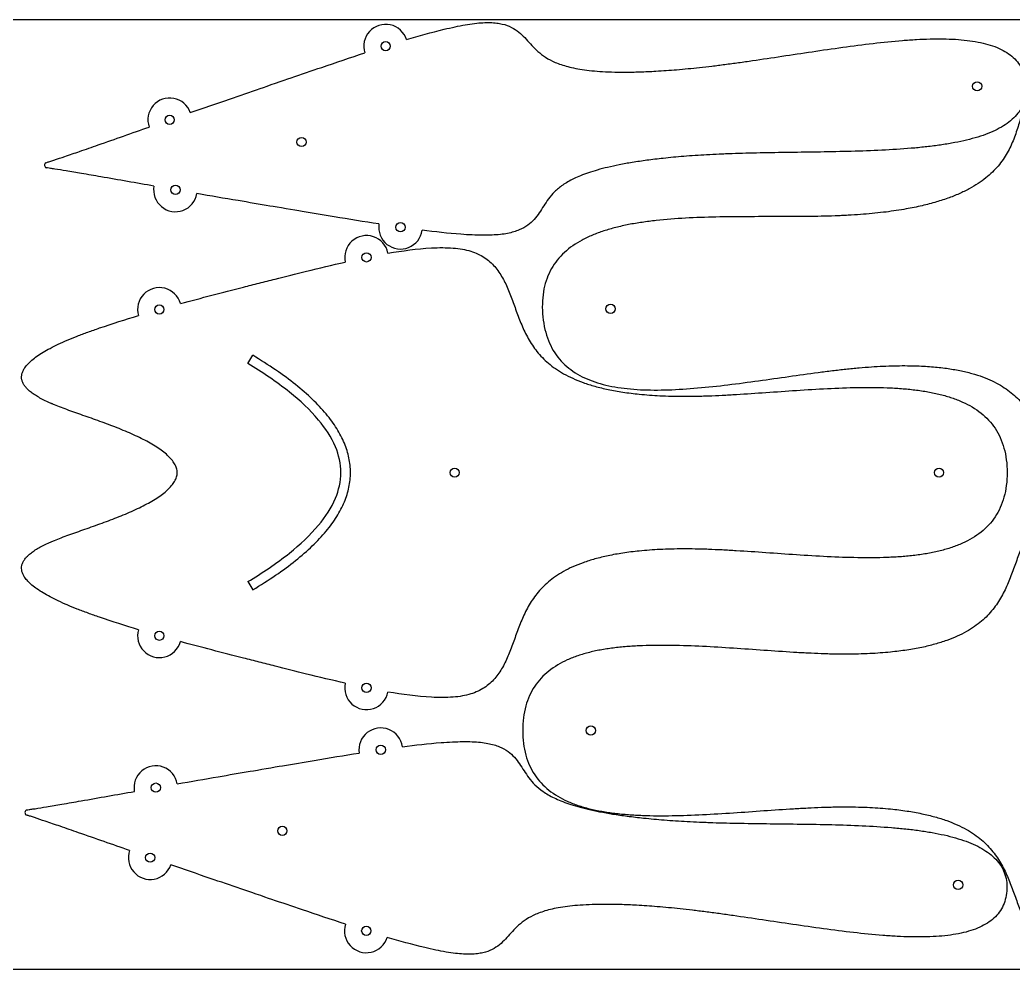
# Model space of a CAD drawing. Header units: inches. Extents: x 132 to 1257, y -131 to 658.
# Drawn here: x 952.8 to 1015.6, y 169.4 to 229.4 of the extents above; entities that cross this region are included whole.
import ezdxf

# ---------------------------------------------------------------- set-up
doc = ezdxf.new("R2010")
doc.units = ezdxf.units.IN
doc.header["$MEASUREMENT"] = 0
doc.layers.add('Default', color=7, linetype='Continuous', true_color=0x000000)

msp = doc.modelspace()

# ---------------------------------------------------------------- linework, layer by layer
for p, q in [((967.193, 207.707), (967.506, 208.23)), ((967.193, 193.923), (967.506, 193.4))]:
    msp.add_line(p, q)
for centre in [(975.905, 227.769), (1013.306, 225.232), (962.256, 223.113), (970.592, 221.708), (962.62, 218.686), (976.848, 216.325), (974.698, 214.417), (961.603, 211.127), (990.126, 211.165), (980.272, 200.815), (1010.892, 200.815), (961.603, 190.503), (974.698, 187.212), (988.879, 184.512), (975.599, 183.297), (961.377, 180.905), (969.377, 178.173), (961.022, 176.477), (1012.099, 174.756), (974.682, 171.85)]:
    msp.add_circle(centre, 0.291)
for centre, radius, start, end in [((975.905, 227.769), 1.38, 17.38027, 197.93616), ((962.256, 223.113), 1.38, 19.25318, 199.34667), ((954.535, 220.245), 0.19, 125.89518, 242.47182), ((962.62, 218.686), 1.38, 170.06704, 350.1603), ((976.848, 216.325), 1.38, 171.47726, 352.03194), ((974.698, 214.417), 1.38, 11.37659, 192.19126), ((961.603, 211.127), 1.38, 15.52631, 196.16113), ((961.603, 190.503), 1.38, 163.83797, 344.4737), ((974.698, 187.212), 1.38, 167.80872, 348.61942), ((975.599, 183.297), 1.38, 8.09134, 188.64723), ((961.377, 180.905), 1.38, 9.96424, 190.05774), ((953.295, 179.32), 0.19, 116.60624, 233.18289), ((961.022, 176.477), 1.38, 160.7781, 340.87137), ((974.682, 171.85), 1.38, 162.18833, 342.74301)]:
    msp.add_arc(centre, radius, start, end)
for points, knots in [([(977.222, 228.182), (978.012, 228.413), (978.802, 228.64), (979.832, 228.89), (980.065, 228.944), (980.514, 229.039), (980.729, 229.081), (981.14, 229.152), (981.337, 229.182), (981.708, 229.227), (981.882, 229.244), (982.212, 229.262), (982.366, 229.265), (982.656, 229.257), (982.792, 229.247), (983.046, 229.216), (983.164, 229.196), (983.485, 229.12), (983.679, 229.052), (984.03, 228.875), (984.18, 228.777), (984.459, 228.552), (984.583, 228.432), (984.822, 228.182), (984.94, 228.049), (985.179, 227.787), (985.3, 227.658), (985.574, 227.396), (985.721, 227.273), (986.064, 227.03), (986.254, 226.919), (986.57, 226.768), (986.687, 226.718), (986.937, 226.623), (987.07, 226.578), (987.357, 226.493), (987.509, 226.454), (987.835, 226.38), (988.009, 226.347), (988.379, 226.286), (988.576, 226.259), (988.995, 226.212), (989.217, 226.192), (989.69, 226.159), (989.94, 226.148), (990.469, 226.131), (990.749, 226.128), (991.34, 226.129), (991.652, 226.134), (992.309, 226.155), (992.654, 226.171), (993.434, 226.215), (993.868, 226.246), (994.786, 226.323), (995.269, 226.37), (996.013, 226.451), (996.274, 226.481), (996.602, 226.52), (996.669, 226.528), (996.805, 226.545), (996.873, 226.553), (997.08, 226.579), (997.219, 226.597), (997.644, 226.653), (997.93, 226.692), (998.513, 226.773), (998.81, 226.815), (999.724, 226.947), (1000.341, 227.04), (1001.597, 227.229), (1002.234, 227.326), (1003.517, 227.516), (1004.162, 227.61), (1005.442, 227.787), (1006.085, 227.87), (1007.336, 228.016), (1007.958, 228.08), (1008.871, 228.153), (1009.168, 228.173), (1009.751, 228.206), (1010.038, 228.218), (1010.6, 228.232), (1010.874, 228.234), (1011.411, 228.227), (1011.672, 228.218), (1012.179, 228.187), (1012.426, 228.166), (1012.901, 228.11), (1013.131, 228.075), (1013.57, 227.99), (1013.781, 227.941), (1014.182, 227.825), (1014.373, 227.76), (1014.732, 227.612), (1014.901, 227.53), (1015.214, 227.346), (1015.359, 227.246), (1015.754, 226.916), (1015.968, 226.659), (1016.203, 226.205), (1016.265, 226.046), (1016.361, 225.705), (1016.391, 225.525), (1016.406, 225.343), (1016.421, 225.161), (1016.42, 224.978), (1016.382, 224.626), (1016.347, 224.459), (1016.189, 223.972), (1016.02, 223.684), (1015.684, 223.294), (1015.557, 223.172), (1015.278, 222.939), (1015.125, 222.83), (1014.795, 222.625), (1014.617, 222.529), (1014.241, 222.35), (1014.04, 222.267), (1013.621, 222.111), (1013.399, 222.039), (1012.94, 221.906), (1012.7, 221.845), (1012.205, 221.732), (1011.948, 221.68), (1011.42, 221.586), (1011.149, 221.543), (1010.592, 221.465), (1010.308, 221.43), (1009.726, 221.366), (1009.43, 221.338), (1008.517, 221.261), (1007.893, 221.222), (1006.635, 221.161), (1005.987, 221.138), (1004.695, 221.103), (1004.043, 221.09), (1002.747, 221.069), (1002.101, 221.06), (1000.832, 221.041), (1000.208, 221.031), (999.284, 221.012), (998.985, 221.006), (998.396, 220.99), (998.107, 220.982), (997.679, 220.967), (997.539, 220.962), (997.331, 220.953), (997.262, 220.951), (997.126, 220.945), (997.058, 220.942), (996.728, 220.927), (996.465, 220.914), (995.718, 220.872), (995.234, 220.839), (994.316, 220.765), (993.883, 220.725), (993.107, 220.641), (992.763, 220.6), (992.112, 220.513), (991.804, 220.467), (991.221, 220.372), (990.946, 220.323), (990.426, 220.22), (990.182, 220.167), (989.721, 220.058), (989.505, 220.002), (989.1, 219.887), (988.91, 219.828), (988.555, 219.707), (988.389, 219.646), (988.079, 219.52), (987.935, 219.456), (987.667, 219.326), (987.543, 219.26), (987.312, 219.125), (987.205, 219.057), (986.918, 218.856), (986.748, 218.716), (986.45, 218.42), (986.325, 218.274), (986.097, 217.971), (985.999, 217.824), (985.807, 217.526), (985.712, 217.376), (985.517, 217.09), (985.414, 216.952), (985.176, 216.685), (985.044, 216.563), (984.727, 216.331), (984.547, 216.232), (984.243, 216.105), (984.13, 216.066), (983.884, 215.993), (983.752, 215.962), (983.468, 215.906), (983.315, 215.884), (982.987, 215.848), (982.812, 215.836), (982.439, 215.819), (982.24, 215.817), (981.823, 215.82), (981.604, 215.826), (981.146, 215.846), (980.908, 215.861), (979.849, 215.939), (979.033, 216.034), (978.214, 216.133)], [24.857342, 24.857342, 24.857342, 24.857342, 29.158688, 29.158688, 30.41225, 30.41225, 31.561069, 31.561069, 32.595924, 32.595924, 33.516778, 33.516778, 34.323307, 34.323307, 35.032923, 35.032923, 35.663766, 35.663766, 36.755061, 36.755061, 37.714443, 37.714443, 38.624588, 38.624588, 39.527778, 39.527778, 40.483933, 40.483933, 41.512699, 41.512699, 42.68076, 42.68076, 43.345317, 43.345317, 44.083156, 44.083156, 44.908191, 44.908191, 45.834319, 45.834319, 46.875239, 46.875239, 48.044389, 48.044389, 49.354943, 49.354943, 50.819838, 50.819838, 52.451833, 52.451833, 54.263559, 54.263559, 56.543259, 56.543259, 59.086711, 59.086711, 60.462921, 60.462921, 60.818246, 60.818246, 61.178095, 61.178095, 61.910814, 61.910814, 63.424249, 63.424249, 64.993802, 64.993802, 68.263312, 68.263312, 71.642871, 71.642871, 75.055692, 75.055692, 78.413172, 78.413172, 81.652586, 81.652586, 83.211303, 83.211303, 84.714298, 84.714298, 86.153912, 86.153912, 87.523384, 87.523384, 88.814374, 88.814374, 90.025513, 90.025513, 91.155448, 91.155448, 92.206305, 92.206305, 93.185012, 93.185012, 94.104797, 94.104797, 95.870553, 95.870553, 96.762228, 96.762228, 97.712362, 97.712362, 97.712362, 98.73164, 98.73164, 99.688202, 99.688202, 101.582487, 101.582487, 102.569253, 102.569253, 103.619253, 103.619253, 104.746674, 104.746674, 105.958947, 105.958947, 107.258348, 107.258348, 108.64342, 108.64342, 110.11269, 110.11269, 111.65721, 111.65721, 113.269718, 113.269718, 114.941997, 114.941997, 118.41737, 118.41737, 122.019323, 122.019323, 125.680548, 125.680548, 129.30596, 129.30596, 132.813158, 132.813158, 134.496745, 134.496745, 136.120082, 136.120082, 136.905986, 136.905986, 137.291949, 137.291949, 137.673057, 137.673057, 139.149113, 139.149113, 141.877046, 141.877046, 144.322033, 144.322033, 146.264394, 146.264394, 148.014088, 148.014088, 149.584656, 149.584656, 150.989771, 150.989771, 152.243305, 152.243305, 153.359377, 153.359377, 154.352394, 154.352394, 155.237043, 155.237043, 156.028217, 156.028217, 156.740833, 156.740833, 157.993411, 157.993411, 159.096651, 159.096651, 160.122032, 160.122032, 161.090602, 161.090602, 162.066623, 162.066623, 163.095376, 163.095376, 164.265458, 164.265458, 164.941779, 164.941779, 165.702513, 165.702513, 166.567103, 166.567103, 167.55423, 167.55423, 168.663593, 168.663593, 169.89517, 169.89517, 171.239074, 171.239074, 175.858108, 175.858108, 175.858108, 175.858108]), ([(963.558, 223.568), (964.386, 223.856), (965.214, 224.143), (966.688, 224.652), (967.333, 224.874), (968.448, 225.258), (969.459, 225.605), (970.575, 225.988), (971.221, 226.21), (972.774, 226.738), (973.682, 227.045), (974.593, 227.345)], [274.267235, 274.267235, 274.267235, 274.267235, 278.858713, 278.858713, 282.431728, 282.431728, 285.036059, 285.036059, 288.610762, 288.610762, 293.630795, 293.630795, 293.630795, 293.630795]), ([(1023.895, 227.477), (1022.963, 227.552), (1022.046, 227.624), (1020.89, 227.603), (1020.653, 227.593), (1020.2, 227.559), (1019.981, 227.535), (1019.57, 227.473), (1019.373, 227.435), (1019.004, 227.342), (1018.832, 227.289), (1018.509, 227.164), (1018.36, 227.095), (1017.951, 226.866), (1017.714, 226.686), (1017.3, 226.264), (1017.13, 226.035), (1016.835, 225.537), (1016.713, 225.271), (1016.497, 224.722), (1016.404, 224.432), (1016.229, 223.85), (1016.145, 223.545), (1015.973, 222.946), (1015.883, 222.643), (1015.729, 222.194), (1015.675, 222.044), (1015.557, 221.748), (1015.494, 221.601), (1015.286, 221.16), (1015.127, 220.877), (1014.742, 220.32), (1014.52, 220.057), (1014.137, 219.682), (1013.997, 219.558), (1013.694, 219.315), (1013.532, 219.198), (1013.182, 218.967), (1012.996, 218.857), (1012.595, 218.641), (1012.383, 218.537), (1011.927, 218.337), (1011.685, 218.241), (1011.17, 218.057), (1010.897, 217.971), (1010.318, 217.805), (1010.011, 217.728), (1009.363, 217.582), (1009.022, 217.515), (1008.248, 217.381), (1007.816, 217.319), (1006.901, 217.209), (1006.417, 217.163), (1005.671, 217.107), (1005.409, 217.091), (1005.079, 217.073), (1005.011, 217.07), (1004.875, 217.063), (1004.806, 217.06), (1004.598, 217.051), (1004.458, 217.045), (1004.03, 217.031), (1003.741, 217.023), (1003.153, 217.011), (1002.853, 217.006), (1001.93, 216.996), (1001.305, 216.995), (1000.036, 216.993), (999.391, 216.993), (998.096, 216.987), (997.44, 216.981), (996.151, 216.953), (995.503, 216.931), (994.246, 216.862), (993.622, 216.815), (992.711, 216.715), (992.416, 216.677), (991.836, 216.592), (991.552, 216.544), (990.997, 216.436), (990.726, 216.376), (990.201, 216.243), (989.945, 216.17), (989.452, 216.009), (989.213, 215.922), (988.756, 215.73), (988.537, 215.626), (987.923, 215.295), (987.545, 215.037), (986.885, 214.428), (986.61, 214.09), (986.281, 213.511), (986.187, 213.308), (986.027, 212.878), (985.964, 212.653), (985.867, 212.177), (985.837, 211.928), (985.807, 211.405), (985.811, 211.132), (985.831, 210.86), (985.85, 210.588), (985.885, 210.317), (985.988, 209.803), (986.054, 209.561), (986.217, 209.103), (986.311, 208.889), (986.53, 208.486), (986.652, 208.298), (987.059, 207.772), (987.38, 207.476), (988.119, 206.967), (988.531, 206.765), (989.185, 206.524), (989.417, 206.452), (989.897, 206.327), (990.145, 206.274), (990.656, 206.185), (990.92, 206.149), (991.459, 206.092), (991.736, 206.071), (992.3, 206.043), (992.588, 206.036), (993.175, 206.033), (993.473, 206.038), (994.389, 206.068), (995.013, 206.11), (996.268, 206.219), (996.912, 206.289), (998.192, 206.444), (998.843, 206.531), (1000.125, 206.708), (1000.764, 206.8), (1002.021, 206.978), (1002.64, 207.065), (1003.555, 207.185), (1003.853, 207.223), (1004.437, 207.295), (1004.723, 207.328), (1005.15, 207.374), (1005.289, 207.388), (1005.496, 207.409), (1005.565, 207.415), (1005.7, 207.428), (1005.768, 207.434), (1006.097, 207.463), (1006.359, 207.484), (1007.105, 207.534), (1007.591, 207.557), (1008.512, 207.578), (1008.949, 207.577), (1009.733, 207.555), (1010.08, 207.537), (1010.743, 207.484), (1011.056, 207.451), (1011.653, 207.368), (1011.935, 207.321), (1012.471, 207.212), (1012.724, 207.152), (1013.203, 207.018), (1013.429, 206.946), (1013.855, 206.788), (1014.055, 206.705), (1014.434, 206.527), (1014.611, 206.434), (1014.945, 206.236), (1015.101, 206.133), (1015.534, 205.816), (1015.791, 205.587), (1016.25, 205.09), (1016.447, 204.833), (1016.716, 204.426), (1016.799, 204.29), (1016.958, 204.013), (1017.033, 203.873), (1017.249, 203.449), (1017.38, 203.163), (1017.635, 202.594), (1017.762, 202.304), (1018.017, 201.753), (1018.151, 201.479), (1018.442, 200.966), (1018.6, 200.72), (1018.962, 200.269), (1019.163, 200.066), (1019.632, 199.707), (1019.892, 199.562), (1020.329, 199.394), (1020.487, 199.346), (1020.824, 199.268), (1021.002, 199.24), (1021.38, 199.2), (1021.58, 199.19), (1021.996, 199.186), (1022.215, 199.194), (1022.668, 199.224), (1022.905, 199.248), (1024.053, 199.391), (1024.951, 199.591), (1025.864, 199.798)], [21.337342, 21.337342, 21.337342, 21.337342, 25.86095, 25.86095, 27.024377, 27.024377, 28.094974, 28.094974, 29.071677, 29.071677, 29.962213, 29.962213, 30.77301, 30.77301, 32.260053, 32.260053, 33.67371, 33.67371, 35.104563, 35.104563, 36.584308, 36.584308, 38.101893, 38.101893, 39.660469, 39.660469, 40.445242, 40.445242, 41.234722, 41.234722, 42.850267, 42.850267, 44.567839, 44.567839, 45.49247, 45.49247, 46.482904, 46.482904, 47.555118, 47.555118, 48.725326, 48.725326, 50.009599, 50.009599, 51.423651, 51.423651, 52.982756, 52.982756, 54.701765, 54.701765, 56.853028, 56.853028, 59.247783, 59.247783, 60.543482, 60.543482, 60.877972, 60.877972, 61.21672, 61.21672, 61.9065, 61.9065, 63.331446, 63.331446, 64.809526, 64.809526, 67.885859, 67.885859, 71.069526, 71.069526, 74.272082, 74.272082, 77.43257, 77.43257, 80.482127, 80.482127, 81.952401, 81.952401, 83.373619, 83.373619, 84.740774, 84.740774, 86.047994, 86.047994, 87.296706, 87.296706, 88.48906, 88.48906, 90.733312, 90.733312, 92.896068, 92.896068, 93.993834, 93.993834, 95.14388, 95.14388, 96.374531, 96.374531, 97.712362, 97.712362, 97.712362, 99.050467, 99.050467, 100.281358, 100.281358, 101.431623, 101.431623, 102.529603, 102.529603, 104.692825, 104.692825, 106.937636, 106.937636, 108.130316, 108.130316, 109.379379, 109.379379, 110.686972, 110.686972, 112.054519, 112.054519, 113.47614, 113.47614, 114.946824, 114.946824, 117.997195, 117.997195, 121.158457, 121.158457, 124.361708, 124.361708, 127.545952, 127.545952, 130.622693, 130.622693, 132.10091, 132.10091, 133.525942, 133.525942, 134.215743, 134.215743, 134.554496, 134.554496, 134.888989, 134.888989, 136.184688, 136.184688, 138.579402, 138.579402, 140.730583, 140.730583, 142.448899, 142.448899, 144.007406, 144.007406, 145.420946, 145.420946, 146.704787, 146.704787, 147.874633, 147.874633, 148.946548, 148.946548, 149.936736, 149.936736, 150.861164, 150.861164, 152.578417, 152.578417, 154.193708, 154.193708, 154.983071, 154.983071, 155.76773, 155.76773, 157.32608, 157.32608, 158.843463, 158.843463, 160.323025, 160.323025, 161.753704, 161.753704, 163.167132, 163.167132, 164.653774, 164.653774, 165.464259, 165.464259, 166.354393, 166.354393, 167.330644, 167.330644, 168.400752, 168.400752, 169.563666, 169.563666, 174.092066, 174.092066, 174.092066, 174.092066]), ([(954.424, 220.399), (954.46, 220.41), (954.559, 220.443), (954.621, 220.463), (954.768, 220.511), (954.851, 220.539), (955.164, 220.642), (955.393, 220.719), (955.934, 220.902), (956.246, 221.009), (956.948, 221.252), (957.338, 221.388), (958.804, 221.9), (959.879, 222.279), (960.954, 222.656)], [256.81519, 256.81519, 256.81519, 256.81519, 257.518589, 257.864776, 257.864776, 258.325382, 258.325382, 259.591051, 259.591051, 261.316806, 261.316806, 263.481115, 263.481115, 269.45013, 269.45013, 269.45013, 269.45013]), ([(961.262, 218.924), (960.14, 219.119), (959.02, 219.318), (957.491, 219.583), (957.084, 219.653), (956.351, 219.777), (956.026, 219.832), (955.462, 219.925), (955.223, 219.963), (954.897, 220.014), (954.81, 220.028), (954.657, 220.051), (954.591, 220.061), (954.526, 220.071)], [206.927277, 206.927277, 206.927277, 206.927277, 213.320682, 213.320682, 215.643483, 215.643483, 217.496177, 217.496177, 218.855505, 218.855505, 219.350477, 219.350477, 219.722747, 219.722747, 219.722747, 219.722747]), ([(975.483, 216.529), (974.538, 216.675), (973.594, 216.829), (971.976, 217.096), (971.303, 217.209), (970.147, 217.403), (969.079, 217.583), (967.923, 217.777), (967.25, 217.891), (965.711, 218.152), (964.845, 218.301), (963.98, 218.45)], [181.029402, 181.029402, 181.029402, 181.029402, 186.404148, 186.404148, 190.237803, 190.237803, 192.992025, 192.992025, 196.82422, 196.82422, 201.76036, 201.76036, 201.76036, 201.76036]), ([(976.05, 214.689), (976.975, 214.831), (977.884, 214.967), (979.039, 215.028), (979.277, 215.035), (979.731, 215.033), (979.95, 215.025), (980.365, 214.992), (980.564, 214.968), (980.939, 214.902), (981.114, 214.861), (981.445, 214.759), (981.599, 214.7), (982.023, 214.502), (982.273, 214.339), (982.716, 213.947), (982.901, 213.73), (983.23, 213.255), (983.371, 212.999), (983.625, 212.466), (983.739, 212.183), (983.955, 211.615), (984.06, 211.317), (984.274, 210.731), (984.385, 210.436), (984.571, 209.999), (984.636, 209.854), (984.774, 209.566), (984.848, 209.424), (985.087, 208.999), (985.265, 208.728), (985.688, 208.2), (985.928, 207.953), (986.338, 207.606), (986.486, 207.493), (986.805, 207.272), (986.975, 207.166), (987.34, 206.961), (987.534, 206.864), (987.949, 206.677), (988.169, 206.589), (988.637, 206.421), (988.885, 206.343), (989.412, 206.196), (989.69, 206.129), (990.28, 206.005), (990.591, 205.95), (991.248, 205.85), (991.594, 205.807), (992.374, 205.729), (992.81, 205.698), (993.731, 205.653), (994.217, 205.641), (994.965, 205.639), (995.227, 205.641), (995.558, 205.647), (995.625, 205.648), (995.762, 205.651), (995.831, 205.653), (996.039, 205.659), (996.179, 205.663), (996.607, 205.679), (996.896, 205.691), (997.483, 205.721), (997.782, 205.738), (998.704, 205.793), (999.328, 205.836), (1000.594, 205.925), (1001.237, 205.971), (1002.529, 206.056), (1003.184, 206.097), (1004.472, 206.16), (1005.119, 206.184), (1006.378, 206.205), (1007.004, 206.202), (1007.919, 206.167), (1008.217, 206.15), (1008.802, 206.106), (1009.088, 206.079), (1009.649, 206.01), (1009.923, 205.97), (1010.457, 205.875), (1010.718, 205.82), (1011.221, 205.694), (1011.465, 205.624), (1011.934, 205.465), (1012.16, 205.377), (1012.796, 205.09), (1013.192, 204.86), (1013.894, 204.3), (1014.192, 203.981), (1014.561, 203.428), (1014.669, 203.232), (1014.859, 202.814), (1014.938, 202.594), (1015.068, 202.126), (1015.116, 201.88), (1015.183, 201.36), (1015.198, 201.087), (1015.198, 200.815), (1015.198, 200.542), (1015.183, 200.269), (1015.116, 199.75), (1015.068, 199.504), (1014.938, 199.036), (1014.859, 198.815), (1014.669, 198.397), (1014.561, 198.202), (1014.192, 197.648), (1013.893, 197.33), (1013.191, 196.769), (1012.795, 196.539), (1012.16, 196.252), (1011.933, 196.164), (1011.464, 196.005), (1011.22, 195.935), (1010.717, 195.809), (1010.456, 195.755), (1009.922, 195.659), (1009.648, 195.619), (1009.087, 195.551), (1008.8, 195.523), (1008.215, 195.479), (1007.918, 195.463), (1007.002, 195.428), (1006.376, 195.425), (1005.117, 195.445), (1004.469, 195.469), (1003.181, 195.533), (1002.526, 195.573), (1001.234, 195.659), (1000.591, 195.705), (999.325, 195.794), (998.701, 195.837), (997.779, 195.892), (997.48, 195.909), (996.892, 195.938), (996.604, 195.951), (996.175, 195.967), (996.036, 195.971), (995.827, 195.977), (995.759, 195.979), (995.622, 195.982), (995.554, 195.983), (995.224, 195.989), (994.961, 195.991), (994.214, 195.988), (993.727, 195.977), (992.807, 195.932), (992.371, 195.9), (991.591, 195.822), (991.246, 195.779), (990.589, 195.68), (990.278, 195.624), (989.688, 195.5), (989.41, 195.433), (988.884, 195.286), (988.636, 195.208), (988.167, 195.04), (987.948, 194.952), (987.533, 194.765), (987.339, 194.668), (986.975, 194.463), (986.805, 194.358), (986.485, 194.136), (986.337, 194.023), (985.928, 193.676), (985.688, 193.429), (985.265, 192.901), (985.086, 192.631), (984.847, 192.206), (984.774, 192.064), (984.636, 191.776), (984.571, 191.631), (984.385, 191.194), (984.274, 190.899), (984.061, 190.313), (983.955, 190.015), (983.74, 189.447), (983.625, 189.165), (983.372, 188.632), (983.231, 188.375), (982.902, 187.9), (982.716, 187.683), (982.273, 187.291), (982.024, 187.129), (981.6, 186.93), (981.446, 186.871), (981.115, 186.769), (980.94, 186.728), (980.566, 186.662), (980.367, 186.638), (979.952, 186.605), (979.733, 186.597), (979.279, 186.595), (979.042, 186.601), (977.886, 186.663), (976.976, 186.799), (976.05, 186.94)], [21.337342, 21.337342, 21.337342, 21.337342, 25.86095, 25.86095, 27.024377, 27.024377, 28.094974, 28.094974, 29.071677, 29.071677, 29.962213, 29.962213, 30.77301, 30.77301, 32.260053, 32.260053, 33.67371, 33.67371, 35.104563, 35.104563, 36.584308, 36.584308, 38.101893, 38.101893, 39.660469, 39.660469, 40.445242, 40.445242, 41.234722, 41.234722, 42.850267, 42.850267, 44.567839, 44.567839, 45.49247, 45.49247, 46.482904, 46.482904, 47.555118, 47.555118, 48.725326, 48.725326, 50.009599, 50.009599, 51.423651, 51.423651, 52.982756, 52.982756, 54.701765, 54.701765, 56.853028, 56.853028, 59.247783, 59.247783, 60.543482, 60.543482, 60.877972, 60.877972, 61.21672, 61.21672, 61.9065, 61.9065, 63.331446, 63.331446, 64.809526, 64.809526, 67.885859, 67.885859, 71.069526, 71.069526, 74.272082, 74.272082, 77.43257, 77.43257, 80.482127, 80.482127, 81.952401, 81.952401, 83.373619, 83.373619, 84.740774, 84.740774, 86.047994, 86.047994, 87.296706, 87.296706, 88.48906, 88.48906, 90.733312, 90.733312, 92.896068, 92.896068, 93.993834, 93.993834, 95.14388, 95.14388, 96.374531, 96.374531, 97.712362, 97.712362, 97.712362, 99.050467, 99.050467, 100.281358, 100.281358, 101.431623, 101.431623, 102.529603, 102.529603, 104.692825, 104.692825, 106.937636, 106.937636, 108.130316, 108.130316, 109.379379, 109.379379, 110.686972, 110.686972, 112.054519, 112.054519, 113.47614, 113.47614, 114.946824, 114.946824, 117.997195, 117.997195, 121.158457, 121.158457, 124.361708, 124.361708, 127.545952, 127.545952, 130.622693, 130.622693, 132.10091, 132.10091, 133.525942, 133.525942, 134.215743, 134.215743, 134.554496, 134.554496, 134.888989, 134.888989, 136.184688, 136.184688, 138.579402, 138.579402, 140.730583, 140.730583, 142.448899, 142.448899, 144.007406, 144.007406, 145.420946, 145.420946, 146.704787, 146.704787, 147.874633, 147.874633, 148.946548, 148.946548, 149.936736, 149.936736, 150.861164, 150.861164, 152.578417, 152.578417, 154.193708, 154.193708, 154.983071, 154.983071, 155.76773, 155.76773, 157.32608, 157.32608, 158.843463, 158.843463, 160.323025, 160.323025, 161.753704, 161.753704, 163.167132, 163.167132, 164.653774, 164.653774, 165.464259, 165.464259, 166.354393, 166.354393, 167.330644, 167.330644, 168.400752, 168.400752, 169.563666, 169.563666, 174.092066, 174.092066, 174.092066, 174.092066]), ([(962.932, 211.496), (964.256, 211.857), (965.584, 212.199), (967.247, 212.623), (967.58, 212.708), (968.247, 212.877), (968.58, 212.962), (969.575, 213.214), (970.236, 213.38), (971.713, 213.745), (972.535, 213.942), (973.35, 214.126)], [-0.823595, -0.823595, -0.823595, -0.823595, 5.925481, 5.925481, 7.617573, 7.617573, 9.309877, 9.309877, 12.665867, 12.665867, 16.79159, 16.79159, 16.79159, 16.79159]), ([(960.278, 190.887), (959.454, 191.135), (958.634, 191.392), (957.578, 191.757), (957.334, 191.843), (956.863, 192.015), (956.636, 192.101), (956.199, 192.273), (955.989, 192.358), (955.589, 192.529), (955.398, 192.614), (955.036, 192.784), (954.866, 192.868), (954.546, 193.038), (954.396, 193.122), (954.119, 193.289), (953.99, 193.372), (953.755, 193.538), (953.647, 193.62), (953.455, 193.783), (953.368, 193.864), (953.218, 194.025), (953.152, 194.105), (953.053, 194.25), (953.015, 194.314), (952.955, 194.442), (952.932, 194.506), (952.885, 194.694), (952.88, 194.818), (952.919, 195.005), (952.939, 195.066), (952.993, 195.188), (953.028, 195.248), (953.11, 195.368), (953.158, 195.427), (953.269, 195.545), (953.332, 195.604), (953.47, 195.722), (953.547, 195.78), (953.714, 195.897), (953.804, 195.954), (953.999, 196.07), (954.104, 196.128), (954.327, 196.244), (954.446, 196.301), (954.631, 196.385), (954.695, 196.414), (954.794, 196.457), (954.827, 196.471), (954.896, 196.5), (954.93, 196.515), (955.11, 196.589), (955.256, 196.646), (955.56, 196.762), (955.718, 196.821), (956.043, 196.938), (956.21, 196.998), (956.55, 197.118), (956.724, 197.179), (957.076, 197.303), (957.255, 197.366), (957.797, 197.558), (958.16, 197.69), (958.877, 197.962), (959.235, 198.104), (959.756, 198.327), (959.925, 198.402), (960.256, 198.556), (960.416, 198.633), (960.728, 198.792), (960.878, 198.872), (961.166, 199.035), (961.303, 199.118), (961.563, 199.286), (961.686, 199.372), (961.913, 199.544), (962.019, 199.631), (962.209, 199.808), (962.296, 199.897), (962.446, 200.076), (962.512, 200.167), (962.616, 200.35), (962.658, 200.442), (962.713, 200.628), (962.728, 200.721), (962.728, 200.909), (962.713, 201.001), (962.658, 201.187), (962.616, 201.279), (962.512, 201.462), (962.446, 201.553), (962.297, 201.733), (962.21, 201.822), (962.02, 201.998), (961.913, 202.085), (961.687, 202.258), (961.563, 202.343), (961.304, 202.511), (961.167, 202.594), (960.879, 202.757), (960.729, 202.837), (960.418, 202.996), (960.257, 203.074), (959.927, 203.227), (959.758, 203.302), (959.237, 203.525), (958.879, 203.667), (958.162, 203.939), (957.799, 204.071), (957.257, 204.263), (957.079, 204.326), (956.726, 204.45), (956.553, 204.511), (956.212, 204.631), (956.045, 204.69), (955.721, 204.808), (955.563, 204.866), (955.259, 204.982), (955.113, 205.04), (954.933, 205.114), (954.898, 205.128), (954.847, 205.15), (954.83, 205.157), (954.796, 205.172), (954.779, 205.179), (954.698, 205.214), (954.633, 205.243), (954.449, 205.328), (954.33, 205.385), (954.106, 205.501), (954.001, 205.558), (953.806, 205.674), (953.715, 205.732), (953.549, 205.849), (953.471, 205.907), (953.333, 206.024), (953.27, 206.083), (953.16, 206.201), (953.111, 206.261), (953.028, 206.38), (952.994, 206.44), (952.94, 206.562), (952.919, 206.623), (952.881, 206.81), (952.884, 206.934), (952.931, 207.122), (952.954, 207.185), (953.014, 207.313), (953.052, 207.377), (953.151, 207.523), (953.216, 207.603), (953.366, 207.764), (953.453, 207.845), (953.645, 208.008), (953.753, 208.09), (953.987, 208.255), (954.116, 208.339), (954.393, 208.506), (954.543, 208.59), (954.862, 208.759), (955.033, 208.844), (955.394, 209.014), (955.584, 209.098), (955.985, 209.269), (956.194, 209.355), (956.631, 209.527), (956.858, 209.612), (957.329, 209.785), (957.573, 209.871), (958.631, 210.236), (959.452, 210.494), (960.278, 210.743)], [-72.816026, -72.816026, -72.816026, -72.816026, -68.589873, -68.589873, -67.318559, -67.318559, -66.122832, -66.122832, -65.008373, -65.008373, -63.980459, -63.980459, -63.043719, -63.043719, -62.201904, -62.201904, -61.451838, -61.451838, -60.790377, -60.790377, -60.212575, -60.212575, -59.710607, -59.710607, -59.34825, -59.34825, -59.018837, -59.018837, -58.399227, -58.399227, -58.086655, -58.086655, -57.74977, -57.74977, -57.37673, -57.37673, -56.958624, -56.958624, -56.489084, -56.489084, -55.962098, -55.962098, -55.376278, -55.376278, -54.729328, -54.729328, -54.382478, -54.382478, -54.203118, -54.203118, -54.019795, -54.019795, -53.249094, -53.249094, -52.425275, -52.425275, -51.557418, -51.557418, -50.654943, -50.654943, -49.727457, -49.727457, -47.836157, -47.836157, -45.968244, -45.968244, -45.060568, -45.060568, -44.184895, -44.184895, -43.349856, -43.349856, -42.56342, -42.56342, -41.835174, -41.835174, -41.168427, -41.168427, -40.565886, -40.565886, -40.025571, -40.025571, -39.537699, -39.537699, -39.081218, -39.081218, -38.624883, -38.624883, -38.137186, -38.137186, -37.597086, -37.597086, -36.994805, -36.994805, -36.328357, -36.328357, -35.600442, -35.600442, -34.814361, -34.814361, -33.979691, -33.979691, -33.104393, -33.104393, -32.197087, -32.197087, -30.329859, -30.329859, -28.439111, -28.439111, -27.511829, -27.511829, -26.609496, -26.609496, -25.741712, -25.741712, -24.91789, -24.91789, -24.147102, -24.147102, -23.963744, -23.963744, -23.873548, -23.873548, -23.784347, -23.784347, -23.437413, -23.437413, -22.790272, -22.790272, -22.204236, -22.204236, -21.677015, -21.677015, -21.207228, -21.207228, -20.788883, -20.788883, -20.415634, -20.415634, -20.078601, -20.078601, -19.765978, -19.765978, -19.146676, -19.146676, -18.817645, -18.817645, -18.4558, -18.4558, -17.954371, -17.954371, -17.377174, -17.377174, -16.71635, -16.71635, -15.966935, -15.966935, -15.125773, -15.125773, -14.18967, -14.18967, -13.162347, -13.162347, -12.048425, -12.048425, -10.853183, -10.853183, -9.582298, -9.582298, -5.347406, -5.347406, -5.347406, -5.347406]), ([(967.193, 193.923), (968.107, 194.471), (969.706, 195.539), (971.618, 197.298), (972.794, 199.038), (973.205, 200.815), (972.794, 202.592), (971.618, 204.332), (969.706, 206.091), (968.107, 207.158), (967.193, 207.707)], [0, 0, 0, 0, 1.049184, 1.888498, 2.547012, 3.094922, 3.642833, 4.301347, 5.14066, 6.189845, 6.189845, 6.189845, 6.189845]), ([(1023.72, 198.387), (1022.795, 198.528), (1021.886, 198.664), (1020.732, 198.725), (1020.494, 198.732), (1020.04, 198.73), (1019.82, 198.722), (1019.405, 198.689), (1019.206, 198.666), (1018.832, 198.599), (1018.657, 198.558), (1018.326, 198.456), (1018.172, 198.398), (1017.748, 198.199), (1017.498, 198.036), (1017.055, 197.644), (1016.87, 197.428), (1016.54, 196.952), (1016.399, 196.696), (1016.146, 196.163), (1016.031, 195.88), (1015.816, 195.312), (1015.71, 195.014), (1015.497, 194.429), (1015.385, 194.133), (1015.2, 193.696), (1015.135, 193.551), (1014.997, 193.263), (1014.923, 193.121), (1014.684, 192.696), (1014.505, 192.426), (1014.082, 191.897), (1013.842, 191.65), (1013.433, 191.304), (1013.285, 191.19), (1012.965, 190.969), (1012.795, 190.863), (1012.43, 190.658), (1012.237, 190.561), (1011.822, 190.374), (1011.602, 190.286), (1011.133, 190.118), (1010.886, 190.04), (1010.358, 189.894), (1010.08, 189.826), (1009.49, 189.702), (1009.18, 189.647), (1008.523, 189.547), (1008.177, 189.505), (1007.396, 189.426), (1006.96, 189.395), (1006.04, 189.35), (1005.554, 189.339), (1004.806, 189.336), (1004.543, 189.338), (1004.213, 189.344), (1004.145, 189.345), (1004.009, 189.348), (1003.94, 189.35), (1003.732, 189.356), (1003.592, 189.36), (1003.164, 189.376), (1002.875, 189.389), (1002.287, 189.418), (1001.988, 189.435), (1001.067, 189.491), (1000.443, 189.533), (999.177, 189.622), (998.533, 189.668), (997.242, 189.754), (996.587, 189.794), (995.299, 189.858), (994.651, 189.882), (993.393, 189.902), (992.767, 189.899), (991.851, 189.864), (991.554, 189.848), (990.969, 189.803), (990.683, 189.776), (990.121, 189.707), (989.847, 189.667), (989.313, 189.572), (989.053, 189.517), (988.55, 189.392), (988.306, 189.321), (987.836, 189.162), (987.61, 189.075), (986.975, 188.787), (986.579, 188.557), (985.877, 187.997), (985.579, 187.679), (985.209, 187.125), (985.101, 186.929), (984.912, 186.512), (984.833, 186.291), (984.703, 185.823), (984.654, 185.577), (984.588, 185.057), (984.572, 184.785), (984.572, 184.512), (984.572, 184.239), (984.588, 183.967), (984.654, 183.447), (984.703, 183.201), (984.833, 182.733), (984.912, 182.512), (985.102, 182.095), (985.21, 181.899), (985.579, 181.345), (985.878, 181.027), (986.579, 180.467), (986.975, 180.236), (987.611, 179.949), (987.837, 179.861), (988.307, 179.703), (988.551, 179.632), (989.054, 179.507), (989.315, 179.452), (989.849, 179.357), (990.123, 179.316), (990.684, 179.248), (990.971, 179.221), (991.556, 179.176), (991.853, 179.16), (992.769, 179.125), (993.395, 179.122), (994.654, 179.142), (995.301, 179.167), (996.59, 179.23), (997.245, 179.271), (998.536, 179.356), (999.18, 179.402), (1000.446, 179.491), (1001.07, 179.534), (1001.992, 179.589), (1002.291, 179.606), (1002.878, 179.636), (1003.167, 179.648), (1003.595, 179.664), (1003.735, 179.668), (1003.943, 179.674), (1004.012, 179.676), (1004.148, 179.679), (1004.216, 179.68), (1004.547, 179.686), (1004.809, 179.688), (1005.557, 179.685), (1006.043, 179.674), (1006.964, 179.629), (1007.399, 179.598), (1008.18, 179.519), (1008.525, 179.477), (1009.182, 179.377), (1009.493, 179.322), (1010.082, 179.197), (1010.36, 179.13), (1010.887, 178.983), (1011.135, 178.905), (1011.603, 178.737), (1011.823, 178.65), (1012.237, 178.462), (1012.431, 178.365), (1012.796, 178.16), (1012.966, 178.055), (1013.285, 177.834), (1013.434, 177.72), (1013.843, 177.373), (1014.083, 177.126), (1014.505, 176.598), (1014.684, 176.328), (1014.923, 175.903), (1014.997, 175.761), (1015.135, 175.473), (1015.2, 175.328), (1015.385, 174.891), (1015.496, 174.596), (1015.71, 174.01), (1015.816, 173.712), (1016.031, 173.144), (1016.145, 172.862), (1016.399, 172.329), (1016.54, 172.073), (1016.869, 171.597), (1017.054, 171.381), (1017.497, 170.989), (1017.747, 170.826), (1018.17, 170.627), (1018.324, 170.568), (1018.655, 170.466), (1018.83, 170.425), (1019.204, 170.359), (1019.403, 170.335), (1019.818, 170.302), (1020.037, 170.294), (1020.491, 170.292), (1020.729, 170.299), (1021.885, 170.36), (1022.794, 170.496), (1023.72, 170.637)], [21.337342, 21.337342, 21.337342, 21.337342, 25.86095, 25.86095, 27.024377, 27.024377, 28.094974, 28.094974, 29.071677, 29.071677, 29.962213, 29.962213, 30.77301, 30.77301, 32.260053, 32.260053, 33.67371, 33.67371, 35.104563, 35.104563, 36.584308, 36.584308, 38.101893, 38.101893, 39.660469, 39.660469, 40.445242, 40.445242, 41.234722, 41.234722, 42.850267, 42.850267, 44.567839, 44.567839, 45.49247, 45.49247, 46.482904, 46.482904, 47.555118, 47.555118, 48.725326, 48.725326, 50.009599, 50.009599, 51.423651, 51.423651, 52.982756, 52.982756, 54.701765, 54.701765, 56.853028, 56.853028, 59.247783, 59.247783, 60.543482, 60.543482, 60.877972, 60.877972, 61.21672, 61.21672, 61.9065, 61.9065, 63.331446, 63.331446, 64.809526, 64.809526, 67.885859, 67.885859, 71.069526, 71.069526, 74.272082, 74.272082, 77.43257, 77.43257, 80.482127, 80.482127, 81.952401, 81.952401, 83.373619, 83.373619, 84.740774, 84.740774, 86.047994, 86.047994, 87.296706, 87.296706, 88.48906, 88.48906, 90.733312, 90.733312, 92.896068, 92.896068, 93.993834, 93.993834, 95.14388, 95.14388, 96.374531, 96.374531, 97.712362, 97.712362, 97.712362, 99.050467, 99.050467, 100.281358, 100.281358, 101.431623, 101.431623, 102.529603, 102.529603, 104.692825, 104.692825, 106.937636, 106.937636, 108.130316, 108.130316, 109.379379, 109.379379, 110.686972, 110.686972, 112.054519, 112.054519, 113.47614, 113.47614, 114.946824, 114.946824, 117.997195, 117.997195, 121.158457, 121.158457, 124.361708, 124.361708, 127.545952, 127.545952, 130.622693, 130.622693, 132.10091, 132.10091, 133.525942, 133.525942, 134.215743, 134.215743, 134.554496, 134.554496, 134.888989, 134.888989, 136.184688, 136.184688, 138.579402, 138.579402, 140.730583, 140.730583, 142.448899, 142.448899, 144.007406, 144.007406, 145.420946, 145.420946, 146.704787, 146.704787, 147.874633, 147.874633, 148.946548, 148.946548, 149.936736, 149.936736, 150.861164, 150.861164, 152.578417, 152.578417, 154.193708, 154.193708, 154.983071, 154.983071, 155.76773, 155.76773, 157.32608, 157.32608, 158.843463, 158.843463, 160.323025, 160.323025, 161.753704, 161.753704, 163.167132, 163.167132, 164.653774, 164.653774, 165.464259, 165.464259, 166.354393, 166.354393, 167.330644, 167.330644, 168.400752, 168.400752, 169.563666, 169.563666, 174.092066, 174.092066, 174.092066, 174.092066]), ([(973.35, 187.504), (972.537, 187.687), (971.716, 187.884), (970.242, 188.248), (969.58, 188.415), (968.586, 188.666), (968.252, 188.751), (967.586, 188.92), (967.252, 189.005), (965.588, 189.429), (964.257, 189.772), (962.932, 190.133)], [178.638265, 178.638265, 178.638265, 178.638265, 182.755607, 182.755607, 186.111239, 186.111239, 187.803421, 187.803421, 189.49543, 189.49543, 196.254512, 196.254512, 196.254512, 196.254512]), ([(976.965, 183.491), (977.782, 183.593), (978.598, 183.689), (979.655, 183.769), (979.894, 183.785), (980.352, 183.806), (980.572, 183.813), (980.989, 183.817), (981.187, 183.815), (981.561, 183.799), (981.736, 183.787), (982.064, 183.752), (982.217, 183.73), (982.501, 183.675), (982.634, 183.644), (982.88, 183.572), (982.993, 183.533), (983.297, 183.407), (983.478, 183.308), (983.796, 183.077), (983.928, 182.955), (984.167, 182.689), (984.27, 182.551), (984.466, 182.265), (984.561, 182.115), (984.754, 181.817), (984.852, 181.67), (985.081, 181.368), (985.206, 181.223), (985.505, 180.927), (985.675, 180.788), (985.962, 180.587), (986.069, 180.52), (986.301, 180.385), (986.425, 180.319), (986.694, 180.189), (986.838, 180.126), (987.148, 180.001), (987.314, 179.94), (987.67, 179.82), (987.86, 179.762), (988.266, 179.647), (988.482, 179.592), (988.943, 179.483), (989.188, 179.431), (989.708, 179.33), (989.983, 179.281), (990.567, 179.187), (990.875, 179.142), (991.527, 179.056), (991.87, 179.016), (992.647, 178.934), (993.08, 178.895), (993.998, 178.822), (994.483, 178.791), (995.23, 178.75), (995.492, 178.738), (995.823, 178.723), (995.89, 178.721), (996.027, 178.715), (996.095, 178.713), (996.304, 178.705), (996.444, 178.7), (996.872, 178.686), (997.161, 178.678), (997.749, 178.664), (998.049, 178.658), (998.973, 178.641), (999.597, 178.633), (1000.866, 178.617), (1001.511, 178.609), (1002.808, 178.591), (1003.459, 178.579), (1004.751, 178.547), (1005.399, 178.525), (1006.657, 178.467), (1007.281, 178.43), (1008.194, 178.355), (1008.49, 178.327), (1009.072, 178.265), (1009.356, 178.23), (1009.913, 178.153), (1010.185, 178.111), (1010.713, 178.017), (1010.969, 177.967), (1011.465, 177.855), (1011.705, 177.794), (1012.164, 177.661), (1012.385, 177.59), (1012.805, 177.436), (1013.006, 177.353), (1013.383, 177.174), (1013.561, 177.079), (1013.891, 176.874), (1014.044, 176.766), (1014.324, 176.534), (1014.451, 176.412), (1014.788, 176.022), (1014.957, 175.735), (1015.116, 175.249), (1015.151, 175.081), (1015.19, 174.729), (1015.192, 174.547), (1015.177, 174.365), (1015.162, 174.183), (1015.132, 174.003), (1015.038, 173.662), (1014.976, 173.502), (1014.742, 173.048), (1014.528, 172.791), (1014.134, 172.46), (1013.989, 172.359), (1013.676, 172.175), (1013.507, 172.092), (1013.149, 171.943), (1012.957, 171.877), (1012.557, 171.761), (1012.346, 171.711), (1011.907, 171.625), (1011.677, 171.59), (1011.202, 171.533), (1010.955, 171.511), (1010.448, 171.479), (1010.187, 171.47), (1009.65, 171.462), (1009.375, 171.463), (1008.814, 171.476), (1008.527, 171.488), (1007.943, 171.519), (1007.646, 171.539), (1006.732, 171.61), (1006.11, 171.673), (1004.859, 171.815), (1004.216, 171.897), (1002.935, 172.071), (1002.29, 172.164), (1001.007, 172.352), (1000.369, 172.447), (999.113, 172.634), (998.495, 172.725), (997.581, 172.855), (997.284, 172.897), (996.701, 172.976), (996.414, 173.015), (995.989, 173.069), (995.85, 173.087), (995.643, 173.112), (995.575, 173.121), (995.44, 173.137), (995.372, 173.145), (995.044, 173.184), (994.783, 173.213), (994.039, 173.292), (993.556, 173.338), (992.638, 173.413), (992.204, 173.443), (991.424, 173.486), (991.079, 173.501), (990.422, 173.52), (990.111, 173.525), (989.52, 173.524), (989.24, 173.52), (988.711, 173.503), (988.461, 173.49), (987.989, 173.456), (987.767, 173.436), (987.348, 173.388), (987.151, 173.361), (986.781, 173.299), (986.608, 173.265), (986.282, 173.191), (986.13, 173.151), (985.844, 173.066), (985.71, 173.021), (985.46, 172.925), (985.344, 172.875), (985.028, 172.723), (984.838, 172.612), (984.496, 172.368), (984.35, 172.245), (984.076, 171.983), (983.955, 171.853), (983.717, 171.59), (983.6, 171.457), (983.361, 171.206), (983.237, 171.086), (982.959, 170.861), (982.809, 170.762), (982.459, 170.584), (982.265, 170.516), (981.944, 170.44), (981.826, 170.419), (981.572, 170.387), (981.437, 170.378), (981.147, 170.369), (980.993, 170.372), (980.663, 170.389), (980.489, 170.405), (980.118, 170.449), (979.922, 170.479), (979.511, 170.549), (979.296, 170.59), (978.847, 170.684), (978.614, 170.737), (977.582, 170.985), (976.791, 171.211), (975.999, 171.441)], [24.857342, 24.857342, 24.857342, 24.857342, 29.158688, 29.158688, 30.41225, 30.41225, 31.561069, 31.561069, 32.595924, 32.595924, 33.516778, 33.516778, 34.323307, 34.323307, 35.032923, 35.032923, 35.663766, 35.663766, 36.755061, 36.755061, 37.714443, 37.714443, 38.624588, 38.624588, 39.527778, 39.527778, 40.483933, 40.483933, 41.512699, 41.512699, 42.68076, 42.68076, 43.345317, 43.345317, 44.083156, 44.083156, 44.908191, 44.908191, 45.834319, 45.834319, 46.875239, 46.875239, 48.044389, 48.044389, 49.354943, 49.354943, 50.819838, 50.819838, 52.451833, 52.451833, 54.263559, 54.263559, 56.543259, 56.543259, 59.086711, 59.086711, 60.462921, 60.462921, 60.818246, 60.818246, 61.178095, 61.178095, 61.910814, 61.910814, 63.424249, 63.424249, 64.993802, 64.993802, 68.263312, 68.263312, 71.642871, 71.642871, 75.055692, 75.055692, 78.413172, 78.413172, 81.652586, 81.652586, 83.211303, 83.211303, 84.714298, 84.714298, 86.153912, 86.153912, 87.523384, 87.523384, 88.814374, 88.814374, 90.025513, 90.025513, 91.155448, 91.155448, 92.206305, 92.206305, 93.185012, 93.185012, 94.104797, 94.104797, 95.870553, 95.870553, 96.762228, 96.762228, 97.712362, 97.712362, 97.712362, 98.73164, 98.73164, 99.688202, 99.688202, 101.582487, 101.582487, 102.569253, 102.569253, 103.619253, 103.619253, 104.746674, 104.746674, 105.958947, 105.958947, 107.258348, 107.258348, 108.64342, 108.64342, 110.11269, 110.11269, 111.65721, 111.65721, 113.269718, 113.269718, 114.941997, 114.941997, 118.41737, 118.41737, 122.019323, 122.019323, 125.680548, 125.680548, 129.30596, 129.30596, 132.813158, 132.813158, 134.496745, 134.496745, 136.120082, 136.120082, 136.905986, 136.905986, 137.291949, 137.291949, 137.673057, 137.673057, 139.149113, 139.149113, 141.877046, 141.877046, 144.322033, 144.322033, 146.264394, 146.264394, 148.014088, 148.014088, 149.584656, 149.584656, 150.989771, 150.989771, 152.243305, 152.243305, 153.359377, 153.359377, 154.352394, 154.352394, 155.237043, 155.237043, 156.028217, 156.028217, 156.740833, 156.740833, 157.993411, 157.993411, 159.096651, 159.096651, 160.122032, 160.122032, 161.090602, 161.090602, 162.066623, 162.066623, 163.095376, 163.095376, 164.265458, 164.265458, 164.941779, 164.941779, 165.702513, 165.702513, 166.567103, 166.567103, 167.55423, 167.55423, 168.663593, 168.663593, 169.89517, 169.89517, 171.239074, 171.239074, 175.858108, 175.858108, 175.858108, 175.858108]), ([(962.736, 181.144), (963.599, 181.295), (964.463, 181.444), (965.999, 181.709), (966.672, 181.824), (967.834, 182.022), (968.888, 182.202), (970.051, 182.4), (970.724, 182.514), (972.343, 182.785), (973.288, 182.941), (974.235, 183.09)], [274.267235, 274.267235, 274.267235, 274.267235, 278.858713, 278.858713, 282.431728, 282.431728, 285.036059, 285.036059, 288.610762, 288.610762, 293.630795, 293.630795, 293.630795, 293.630795]), ([(953.21, 179.49), (953.247, 179.496), (953.35, 179.512), (953.415, 179.522), (953.567, 179.546), (953.654, 179.56), (953.979, 179.611), (954.218, 179.65), (954.781, 179.744), (955.106, 179.799), (955.838, 179.925), (956.245, 179.996), (957.775, 180.265), (958.896, 180.466), (960.019, 180.664)], [256.81519, 256.81519, 256.81519, 256.81519, 257.518589, 257.864776, 257.864776, 258.325382, 258.325382, 259.591051, 259.591051, 261.316806, 261.316806, 263.481115, 263.481115, 269.45013, 269.45013, 269.45013, 269.45013]), ([(959.72, 176.931), (958.645, 177.305), (957.571, 177.682), (956.105, 178.19), (955.714, 178.325), (955.011, 178.566), (954.699, 178.673), (954.157, 178.855), (953.928, 178.932), (953.614, 179.035), (953.53, 179.062), (953.383, 179.11), (953.32, 179.13), (953.257, 179.151)], [206.927277, 206.927277, 206.927277, 206.927277, 213.320682, 213.320682, 215.643483, 215.643483, 217.496177, 217.496177, 218.855505, 218.855505, 219.350477, 219.350477, 219.722747, 219.722747, 219.722747, 219.722747]), ([(973.368, 172.272), (972.459, 172.569), (971.552, 172.873), (969.999, 173.398), (969.353, 173.618), (968.243, 173.996), (967.218, 174.346), (966.108, 174.725), (965.463, 174.945), (963.987, 175.452), (963.156, 175.738), (962.326, 176.025)], [181.029402, 181.029402, 181.029402, 181.029402, 186.404148, 186.404148, 190.237803, 190.237803, 192.992025, 192.992025, 196.82422, 196.82422, 201.76036, 201.76036, 201.76036, 201.76036])]:
    msp.add_open_spline(points, degree=3, knots=knots)
for points in [[(954.526, 220.071), (954.488, 220.077), (954.451, 220.082)], [(967.506, 193.4), (979.863, 200.815), (967.506, 208.23)], [(953.257, 179.151), (953.221, 179.162), (953.185, 179.174)]]:
    msp.add_open_spline(points, degree=2)
at = {"layer": 'Default'}
msp.add_lwpolyline([(1050.922, 169.431), (1050.922, 229.431), (950.922, 229.431), (950.922, 169.431)], close=True, dxfattribs=at)

doc.saveas('drawing.dxf')
